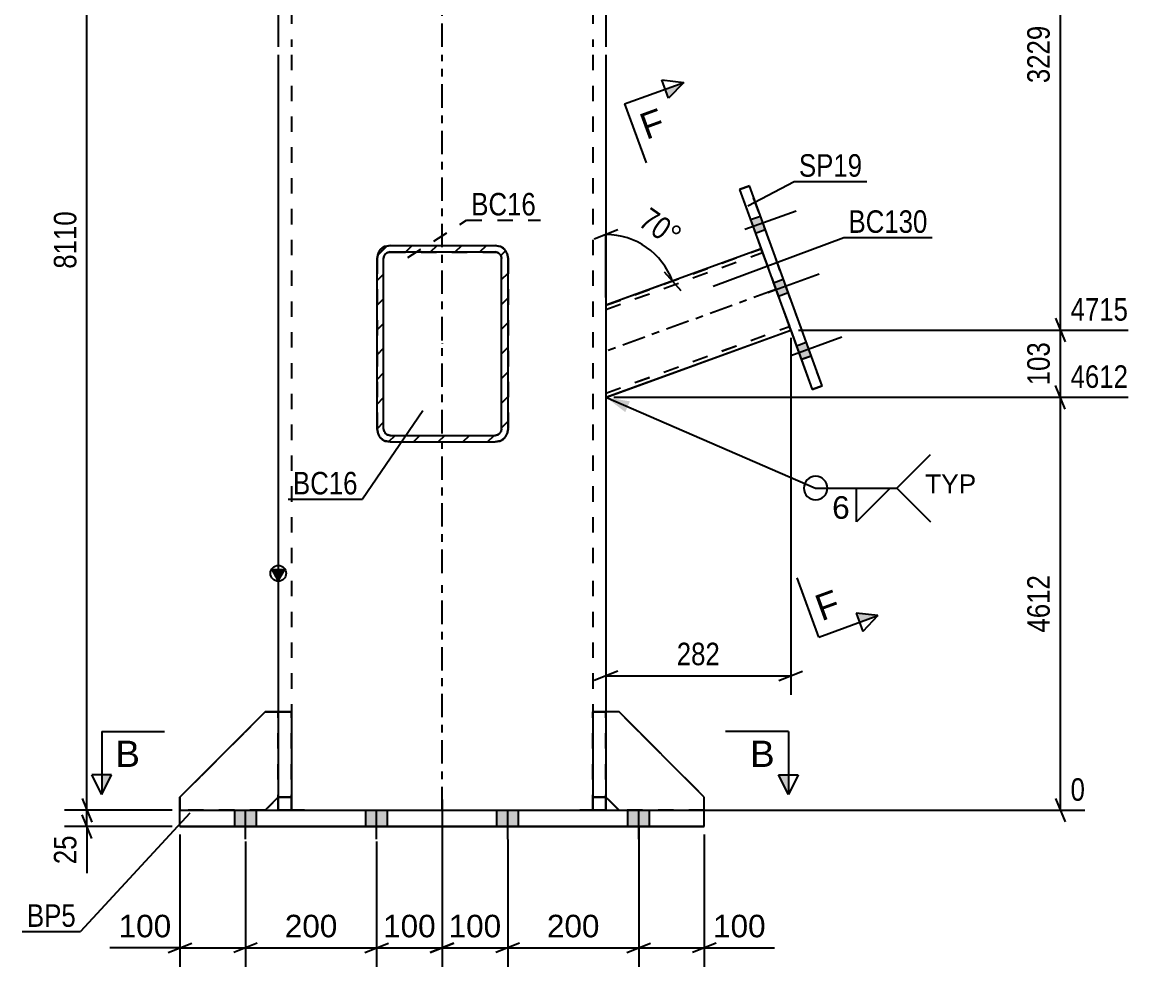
# Model space of a CAD drawing. Header units: millimetres. Extents: x -162 to 432, y -197 to 223.
# Drawn here: x 150.4 to 291.6, y -19.9 to 100.2 of the extents above; entities that cross this region are included whole.
import ezdxf

# ---------------------------------------------------------------- set-up
doc = ezdxf.new("R2010")
doc.units = ezdxf.units.MM
doc.linetypes.add('DXK_LINE_DOT2', pattern=[3.9198, 1.9599, -1.9599])
doc.linetypes.add('DXK_LINE_DOT3', pattern=[5.9187, 2.979, -0.9799, 0.9799, -0.9799])
doc.styles.add('Arial', font='ARIAL.TTF', dxfattribs={"height": 0.2})
doc.styles.add('Arial Narrow', font='ARIALN.TTF', dxfattribs={"height": 0.2})

# ---------------------------------------------------------------- blocks, each defined once
blk = doc.blocks.new('Part-284928118-2615 - 2602')
at = {"linetype": 'Continuous'}
h = blk.add_hatch(dxfattribs=at)
h.set_pattern_fill('', scale=0.7, style=0, pattern_type=0)
h.set_pattern_definition([(45, (195.5214, 48.523), (-1.57154, 1.57154), [])])
h.paths.add_polyline_path([(195.52, 70.19), (195.52, 48.52), (195.65, 47.89), (196.01, 47.34), (196.55, 46.98), (197.19, 46.86), (210.52, 46.86), (211.16, 46.98), (211.7, 47.34), (212.06, 47.89), (212.19, 48.52), (212.19, 70.19), (212.06, 70.83), (211.7, 71.37), (211.16, 71.73), (210.52, 71.86), (197.19, 71.86), (196.55, 71.73), (196.01, 71.37), (195.65, 70.83)])
h.paths.add_polyline_path([(196.6, 70.78), (196.87, 70.96), (197.19, 71.02), (210.52, 71.02), (210.84, 70.96), (211.11, 70.78), (211.29, 70.51), (211.35, 70.19), (211.35, 48.52), (211.29, 48.2), (211.11, 47.93), (210.84, 47.75), (210.52, 47.69), (197.19, 47.69), (196.87, 47.75), (196.6, 47.93), (196.42, 48.2), (196.35, 48.52), (196.35, 70.19), (196.42, 70.51)])
at = {"color": 2, "linetype": 'Continuous'}
for p, q in [((195.65, 70.83), (195.52, 70.19)), ((197.19, 71.86), (196.55, 71.73)), ((197.19, 71.02), (196.87, 70.96)), ((196.87, 70.96), (197.19, 71.02)), ((197.19, 71.86), (210.52, 71.86)), ((197.19, 71.02), (197.19, 71.02)), ((197.19, 71.02), (210.52, 71.02)), ((197.19, 71.02), (210.52, 71.02)), ((211.16, 71.73), (210.52, 71.86)), ((210.52, 71.02), (210.52, 71.02)), ((210.84, 70.96), (210.52, 71.02)), ((210.52, 71.02), (210.84, 70.96)), ((212.19, 70.19), (212.06, 70.83)), ((195.52, 48.52), (195.52, 70.19)), ((196.35, 70.19), (196.42, 70.51)), ((196.35, 48.52), (196.35, 70.19)), ((211.29, 70.51), (211.35, 70.19)), ((211.35, 48.52), (211.35, 70.19)), ((212.19, 48.52), (212.19, 70.19)), ((195.52, 48.52), (195.65, 47.89)), ((196.42, 48.2), (196.35, 48.52)), ((211.35, 48.52), (211.29, 48.2)), ((212.06, 47.89), (212.19, 48.52)), ((197.19, 46.85), (196.55, 46.98)), ((196.55, 46.98), (197.19, 46.86)), ((197.19, 47.69), (196.87, 47.75)), ((197.19, 47.69), (210.52, 47.69)), ((197.19, 46.85), (197.19, 46.86)), ((197.19, 46.86), (210.52, 46.86)), ((197.19, 46.85), (210.52, 46.85)), ((210.84, 47.75), (210.52, 47.69)), ((211.16, 46.98), (210.52, 46.85)), ((210.52, 46.86), (211.16, 46.98)), ((210.52, 46.85), (210.52, 46.86))]:
    blk.add_line(p, q, dxfattribs=at)
at = {"color": 7, "linetype": 'DXK_LINE_DOT2'}
for p, q in [((195.52, 70.19), (195.65, 70.82)), ((196.55, 71.73), (197.19, 71.85)), ((197.19, 71.85), (197.19, 71.86)), ((197.19, 71.85), (210.52, 71.85)), ((210.52, 71.85), (210.52, 71.86)), ((210.52, 71.85), (211.16, 71.73)), ((212.06, 70.82), (212.19, 70.19)), ((195.52, 70.19), (195.52, 48.52)), ((196.42, 70.51), (196.35, 70.19)), ((196.35, 70.19), (196.35, 70.19)), ((196.35, 48.52), (196.35, 70.19)), ((196.42, 70.51), (196.42, 70.51)), ((211.29, 70.51), (211.29, 70.51)), ((211.35, 70.19), (211.29, 70.51)), ((211.35, 70.19), (211.35, 70.19)), ((211.35, 48.52), (211.35, 70.19)), ((212.19, 70.19), (212.19, 48.52)), ((195.65, 47.88), (195.52, 48.52)), ((196.35, 48.52), (196.35, 48.52)), ((196.35, 48.52), (196.42, 48.2)), ((211.29, 48.2), (211.35, 48.52)), ((211.35, 48.52), (211.35, 48.52)), ((212.19, 48.52), (212.06, 47.88)), ((212.19, 48.52), (212.19, 48.52)), ((195.65, 47.88), (195.65, 47.89)), ((196.87, 47.75), (197.19, 47.69)), ((197.19, 47.69), (197.19, 47.69)), ((197.19, 47.69), (210.52, 47.69)), ((210.52, 47.69), (210.84, 47.75)), ((210.52, 47.69), (210.52, 47.69)), ((212.06, 47.88), (212.06, 47.89))]:
    blk.add_line(p, q, dxfattribs=at)
at = {"color": 7, "linetype": 'DXK_LINE_DOT3'}
blk.add_line((203.85, 59.35), (203.85, 59.36), dxfattribs=at)
at = {"color": 7, "linetype": 'DXK_LINE_DOT2'}
for centre, radius, start, end in [((197.19, 70.19), 1.67, 112.5, 157.5), ((210.52, 70.19), 1.67, 22.5, 67.5), ((197.19, 48.52), 0.833, 202.5, 247.5), ((210.52, 48.52), 0.833, 292.5, 337.5)]:
    blk.add_arc(centre, radius, start, end, dxfattribs=at)
at = {"color": 2, "linetype": 'Continuous'}
for centre, radius, start, end in [((197.19, 70.19), 1.67, 112.5, 157.5), ((197.19, 70.19), 0.833, 112.5, 157.5), ((197.19, 70.19), 0.833, 112.5, 157.5), ((210.52, 70.19), 0.833, 22.5, 67.5), ((210.52, 70.19), 0.833, 22.5, 67.5), ((210.52, 70.19), 1.67, 22.5, 67.5), ((197.19, 48.52), 0.833, 202.5, 247.5), ((210.52, 48.52), 0.833, 292.5, 337.5), ((197.19, 48.52), 1.67, 202.5, 247.5), ((197.19, 48.52), 1.67, 202.5, 247.5), ((210.52, 48.52), 1.67, 292.5, 337.5), ((210.52, 48.52), 1.67, 292.5, 337.5)]:
    blk.add_arc(centre, radius, start, end, dxfattribs=at)
blk = doc.blocks.new('Part-284928118-2617 - 2602')
at = {"color": 2, "linetype": 'Continuous'}
for p, q in [((222.96, 12.51), (222.96, 12.51)), ((224.63, 12.51), (222.96, 12.51)), ((222.96, 12.51), (222.96, 0.01)), ((224.63, 12.51), (224.63, 12.51)), ((224.63, 12.51), (224.63, 0.01)), ((224.63, 1.68), (222.96, 1.68)), ((222.96, 0.01), (224.63, 0.01))]:
    blk.add_line(p, q, dxfattribs=at)
at = {"color": 7, "linetype": 'DXK_LINE_DOT2'}
for p, q in [((222.96, 12.51), (224.63, 12.51)), ((222.96, 1.68), (224.63, 1.68)), ((222.96, 1.68), (222.96, 0.01)), ((224.63, 1.68), (224.63, 0.01)), ((224.63, 0.01), (222.96, 0.01)), ((222.96, 0.01), (222.96, 0.01)), ((224.63, 0.01), (224.63, 0.01))]:
    blk.add_line(p, q, dxfattribs=at)
blk = doc.blocks.new('Part-284928118-2702 - 2602')
at = {"color": 7, "linetype": 'DXK_LINE_DOT2'}
for p, q in [((222.96, 0), (222.96, 12.5)), ((224.63, 12.5), (222.96, 12.5)), ((224.63, 12.5), (222.96, 12.5)), ((224.63, 0), (224.63, 12.5)), ((224.63, 1.67), (222.96, 1.67)), ((224.63, 1.67), (222.96, 1.67)), ((222.96, 0), (222.96, 0)), ((222.96, 0), (224.63, 0)), ((224.63, 0), (224.63, 0)), ((222.96, 0), (224.63, 0))]:
    blk.add_line(p, q, dxfattribs=at)
blk = doc.blocks.new('Part-284928118-2661 - 2602')
at = {"linetype": 'Continuous'}
blk.add_hatch(color=2, dxfattribs=at).paths.add_polyline_path([(182.96, 29.24), (182.16, 30.64), (183.76, 30.64)])
at = {"color": 2, "linetype": 'Continuous'}
for p, q in [((182.96, 145.1), (182.96, 97.09)), ((182.96, 145.1), (183.21, 145.1)), ((183.21, 145.1), (183.38, 145.1)), ((184.77, 145.1), (185.02, 145.1)), ((185.02, 145.1), (186.29, 145.1)), ((186.29, 145.1), (221.29, 145.1)), ((221.29, 145.1), (222.57, 145.1)), ((222.81, 145.1), (222.57, 145.1)), ((224.37, 145.1), (224.21, 145.1)), ((224.37, 145.1), (224.63, 145.1)), ((224.63, 145.1), (224.63, 97.09)), ((182.96, 96.09), (182.96, 30.18)), ((224.63, 96.09), (224.63, 30.18)), ((182.96, 29.24), (182.16, 30.64)), ((182.16, 30.64), (183.76, 30.64)), ((183.76, 30.64), (182.96, 29.24)), ((182.96, 29.18), (182.96, 12.51)), ((224.63, 29.18), (224.63, 12.51))]:
    blk.add_line(p, q, dxfattribs=at)
at = {"color": 7, "linetype": 'DXK_LINE_DOT2'}
for p, q in [((183.21, 145.09), (182.96, 145.09)), ((183.94, 145.09), (183.21, 145.09)), ((183.38, 145.1), (183.94, 145.1)), ((183.94, 145.1), (184.77, 145.1)), ((185.02, 145.09), (183.94, 145.09)), ((184.63, 145.1), (184.63, 97.09)), ((184.75, 145.1), (184.63, 145.1)), ((184.63, 145.09), (184.75, 145.09)), ((185.11, 145.1), (184.75, 145.1)), ((184.75, 145.09), (185.11, 145.09)), ((186.29, 145.09), (185.02, 145.09)), ((185.65, 145.1), (185.11, 145.1)), ((185.11, 145.09), (185.65, 145.09)), ((186.29, 145.1), (185.65, 145.1)), ((185.65, 145.09), (186.29, 145.09)), ((186.29, 145.1), (221.29, 145.1)), ((186.29, 145.09), (221.29, 145.09)), ((186.29, 145.09), (221.29, 145.09)), ((221.93, 145.1), (221.29, 145.1)), ((221.29, 145.09), (221.93, 145.09)), ((222.57, 145.09), (221.29, 145.09)), ((222.47, 145.1), (221.93, 145.1)), ((221.93, 145.09), (222.47, 145.09)), ((222.83, 145.1), (222.47, 145.1)), ((222.47, 145.09), (222.83, 145.09)), ((223.65, 145.09), (222.57, 145.09)), ((223.65, 145.1), (222.81, 145.1)), ((222.96, 145.1), (222.83, 145.1)), ((222.83, 145.09), (222.96, 145.09)), ((222.96, 145.1), (222.96, 97.09)), ((224.21, 145.1), (223.65, 145.1)), ((224.37, 145.09), (223.65, 145.09)), ((224.63, 145.09), (224.37, 145.09)), ((184.63, 96.09), (184.63, 30.18)), ((222.96, 96.09), (222.96, 30.18)), ((184.63, 29.18), (184.63, 0)), ((222.96, 29.18), (222.96, 0)), ((182.96, 12.51), (182.96, 0)), ((224.63, 12.51), (224.63, 0)), ((182.96, 0), (182.96, 0.01)), ((183.21, 0.01), (182.96, 0.01)), ((182.96, 0), (183.21, 0)), ((183.94, 0.01), (183.21, 0.01)), ((183.21, 0), (183.94, 0)), ((185.02, 0.01), (183.94, 0.01)), ((183.94, 0), (185.02, 0)), ((184.63, 0), (184.63, 0.01)), ((184.63, 0.01), (184.75, 0.01)), ((184.75, 0), (184.63, 0)), ((184.75, 0.01), (185.11, 0.01)), ((185.11, 0), (184.75, 0)), ((186.29, 0.01), (185.02, 0.01)), ((185.02, 0), (186.29, 0)), ((185.11, 0.01), (185.65, 0.01)), ((185.65, 0), (185.11, 0)), ((185.65, 0.01), (186.29, 0.01)), ((186.29, 0), (185.65, 0)), ((186.29, 0.01), (221.29, 0.01)), ((186.29, 0.01), (221.29, 0.01)), ((186.29, 0), (221.29, 0)), ((186.29, 0), (221.29, 0)), ((221.29, 0.01), (221.93, 0.01)), ((222.57, 0.01), (221.29, 0.01)), ((221.93, 0), (221.29, 0)), ((221.29, 0), (222.57, 0)), ((221.93, 0.01), (222.47, 0.01)), ((222.47, 0), (221.93, 0)), ((222.47, 0.01), (222.83, 0.01)), ((222.83, 0), (222.47, 0)), ((223.65, 0.01), (222.57, 0.01)), ((222.57, 0), (223.65, 0)), ((222.83, 0.01), (222.96, 0.01)), ((222.96, 0), (222.83, 0)), ((222.96, 0), (222.96, 0.01)), ((224.37, 0.01), (223.65, 0.01)), ((223.65, 0), (224.37, 0)), ((224.63, 0.01), (224.37, 0.01)), ((224.37, 0), (224.63, 0)), ((224.63, 0), (224.63, 0.01))]:
    blk.add_line(p, q, dxfattribs=at)
at = {"color": 7, "linetype": 'DXK_LINE_DOT3'}
for p, q in [((203.79, 97.09), (203.79, 145.09)), ((203.79, 30.18), (203.79, 96.09)), ((203.79, 0.01), (203.79, 29.18))]:
    blk.add_line(p, q, dxfattribs=at)
at = {"color": 2, "linetype": 'Continuous'}
blk.add_circle((182.96, 30.14), 1, dxfattribs=at)
blk = doc.blocks.new('Part-284928118-2676 - 2602')
at = {"color": 2, "linetype": 'Continuous'}
for p, q in [((170.46, -2.08), (170.46, 0.01)), ((170.46, 0.01), (237.13, 0.01)), ((237.13, -2.08), (237.13, 0.01)), ((170.46, -2.07), (170.46, -2.08)), ((237.13, -2.07), (170.46, -2.07)), ((170.46, -2.08), (237.13, -2.08)), ((237.13, -2.07), (237.13, -2.08))]:
    blk.add_line(p, q, dxfattribs=at)
at = {"color": 7, "linetype": 'DXK_LINE_DOT2'}
blk.add_line((170.46, 0), (237.13, 0), dxfattribs=at)
blk = doc.blocks.new('Part-284928118-2677 - 2602')
at = {"color": 7, "linetype": 'DXK_LINE_DOT2'}
for p, q in [((182.96, 0), (182.96, 12.5)), ((184.63, 12.5), (182.96, 12.5)), ((182.96, 12.5), (184.63, 12.5)), ((184.63, 0), (184.63, 12.5)), ((182.96, 1.67), (184.63, 1.67)), ((184.63, 1.67), (182.96, 1.67)), ((182.96, 0), (182.96, 0)), ((182.96, 0), (184.63, 0)), ((184.63, 0), (184.63, 0)), ((182.96, 0), (184.63, 0))]:
    blk.add_line(p, q, dxfattribs=at)
blk = doc.blocks.new('Part-284928118-2684 - 2602')
at = {"color": 2, "linetype": 'Continuous'}
for p, q in [((242.86, 79.43), (241.61, 78.97)), ((252.12, 53.98), (242.86, 79.43)), ((241.61, 78.97), (250.87, 53.52)), ((241.61, 78.97), (241.61, 78.97)), ((241.61, 78.97), (241.61, 78.97)), ((241.61, 78.97), (244.36, 71.41)), ((248.12, 61.08), (250.87, 53.52)), ((250.87, 53.52), (252.12, 53.98)), ((252.12, 53.97), (250.87, 53.52)), ((252.12, 53.98), (252.12, 53.97)), ((252.12, 53.97), (252.12, 53.98)), ((250.87, 53.52), (250.87, 53.52))]:
    blk.add_line(p, q, dxfattribs=at)
at = {"color": 7, "linetype": 'DXK_LINE_DOT2'}
for p, q in [((241.61, 78.97), (242.86, 79.42)), ((242.86, 79.42), (242.86, 79.43)), ((252.12, 53.98), (242.86, 79.42)), ((244.36, 71.41), (248.12, 61.08))]:
    blk.add_line(p, q, dxfattribs=at)
blk = doc.blocks.new('Part-284928118-2694 - 2602')
at = {"color": 2, "linetype": 'Continuous'}
for p, q in [((244.36, 71.41), (224.63, 64.23)), ((224.63, 52.53), (248.12, 61.08)), ((224.63, 52.52), (248.12, 61.07))]:
    blk.add_line(p, q, dxfattribs=at)
at = {"color": 7, "linetype": 'DXK_LINE_DOT2'}
for p, q in [((224.63, 64.23), (244.36, 71.41)), ((224.63, 63.7), (244.53, 70.94)), ((224.63, 63.7), (244.53, 70.94)), ((244.36, 71.41), (244.36, 71.41)), ((244.36, 71.41), (244.38, 71.34)), ((244.38, 71.34), (244.36, 71.41)), ((244.38, 71.34), (244.46, 71.14)), ((244.46, 71.14), (244.38, 71.34)), ((244.46, 71.14), (244.57, 70.83)), ((244.53, 70.94), (244.46, 71.14)), ((244.53, 70.94), (247.93, 61.58)), ((244.53, 70.94), (244.53, 70.94)), ((244.54, 70.91), (244.53, 70.94)), ((244.53, 70.94), (244.54, 70.91)), ((244.58, 70.81), (244.54, 70.91)), ((244.54, 70.91), (244.58, 70.8)), ((244.57, 70.83), (247.91, 61.66)), ((244.58, 70.81), (247.9, 61.68)), ((244.58, 70.8), (244.63, 70.65)), ((244.63, 70.65), (247.9, 61.68)), ((224.63, 64.23), (224.63, 52.52)), ((224.63, 53.06), (247.95, 61.55)), ((224.63, 53.06), (247.95, 61.54)), ((247.9, 61.68), (247.93, 61.58)), ((247.93, 61.58), (247.9, 61.68)), ((247.91, 61.66), (248.02, 61.35)), ((247.93, 61.58), (247.95, 61.54)), ((247.95, 61.55), (247.93, 61.58)), ((248.02, 61.35), (247.93, 61.58)), ((247.95, 61.54), (247.95, 61.55)), ((248.02, 61.35), (248.09, 61.15)), ((248.09, 61.15), (248.02, 61.35)), ((248.09, 61.15), (248.12, 61.08)), ((248.12, 61.07), (248.09, 61.15)), ((248.12, 61.07), (248.12, 61.08))]:
    blk.add_line(p, q, dxfattribs=at)
at = {"color": 7, "linetype": 'DXK_LINE_DOT3'}
blk.add_line((246.24, 66.24), (224.63, 58.38), dxfattribs=at)
blk = doc.blocks.new('Part-284928118-2701 - 2602')
at = {"color": 7, "linetype": 'DXK_LINE_DOT2'}
for p, q in [((170.46, 1.67), (181.29, 12.5)), ((181.29, 12.5), (170.46, 1.67)), ((181.29, 12.5), (182.96, 12.5)), ((181.29, 12.5), (181.29, 12.5)), ((182.96, 12.5), (181.29, 12.5)), ((182.96, 12.5), (182.96, 1.67)), ((170.46, 0), (170.46, 1.67)), ((182.96, 1.67), (181.29, 0)), ((181.29, 0), (170.46, 0)), ((170.46, 0), (181.29, 0)), ((181.29, 0), (181.3, 0.01)), ((181.29, 0), (181.29, 0))]:
    blk.add_line(p, q, dxfattribs=at)
at = {"color": 2, "linetype": 'Continuous'}
blk.add_line((181.3, 0.01), (182.96, 1.67), dxfattribs=at)
blk = doc.blocks.new('Part-284928118-2703 - 2602')
at = {"color": 7, "linetype": 'DXK_LINE_DOT2'}
for p, q in [((226.29, 12.5), (224.63, 12.5)), ((224.63, 12.5), (224.63, 1.67)), ((226.29, 12.5), (224.63, 12.5)), ((237.13, 1.67), (226.29, 12.5)), ((226.29, 12.5), (226.29, 12.5)), ((226.29, 12.5), (237.13, 1.67)), ((226.29, 0), (224.63, 1.67)), ((237.13, 0), (237.13, 1.67)), ((226.29, 0), (226.28, 0.01)), ((226.29, 0), (237.13, 0)), ((226.29, 0), (226.29, 0)), ((226.29, 0), (237.13, 0)), ((237.13, 0), (237.13, 0.01))]:
    blk.add_line(p, q, dxfattribs=at)
at = {"color": 2, "linetype": 'Continuous'}
blk.add_line((226.28, 0.01), (224.63, 1.67), dxfattribs=at)
blk = doc.blocks.new('Part-284928118-2704 - 2602')
at = {"color": 2, "linetype": 'Continuous'}
for p, q in [((182.96, 12.51), (182.96, 12.51)), ((184.63, 12.51), (182.96, 12.51)), ((182.96, 12.51), (182.96, 0.01)), ((184.63, 12.51), (184.63, 12.51)), ((184.63, 12.51), (184.63, 0.01)), ((184.63, 1.68), (182.96, 1.68)), ((182.96, 0.01), (184.63, 0.01))]:
    blk.add_line(p, q, dxfattribs=at)
at = {"color": 7, "linetype": 'DXK_LINE_DOT2'}
for p, q in [((182.96, 12.51), (184.63, 12.51)), ((182.96, 1.68), (184.63, 1.68)), ((182.96, 1.68), (182.96, 0.01)), ((184.63, 1.68), (184.63, 0.01)), ((184.63, 0.01), (182.96, 0.01)), ((182.96, 0.01), (182.96, 0.01)), ((184.63, 0.01), (184.63, 0.01))]:
    blk.add_line(p, q, dxfattribs=at)
blk = doc.blocks.new('Part-284928118-2705 - 2602')
at = {"color": 2, "linetype": 'Continuous'}
for p, q in [((181.29, 12.51), (170.46, 1.68)), ((181.29, 12.51), (181.29, 12.51)), ((182.96, 12.51), (181.29, 12.51)), ((170.46, 1.68), (170.46, 1.68)), ((170.46, 1.68), (170.46, 0.01)), ((181.3, 0.01), (182.96, 1.68))]:
    blk.add_line(p, q, dxfattribs=at)
at = {"color": 7, "linetype": 'DXK_LINE_DOT2'}
for p, q in [((170.46, 1.68), (181.29, 12.51)), ((181.29, 12.51), (182.96, 12.51)), ((182.96, 12.51), (182.96, 1.68)), ((182.96, 1.68), (181.29, 0.01)), ((181.29, 0.01), (170.46, 0.01)), ((170.46, 0.01), (181.29, 0.01)), ((170.46, 0.01), (170.46, 0.01)), ((181.29, 0.01), (181.29, 0.01)), ((181.29, 0.01), (181.3, 0.01))]:
    blk.add_line(p, q, dxfattribs=at)
blk = doc.blocks.new('Bolt-284928118-2712 - 2602')
at = {"linetype": 'Continuous'}
for points in [[(177.42, -2.08), (180.17, -2.08), (180.17, 0.01), (177.42, 0.01)], [(177.42, -2.07), (180.17, -2.07), (180.17, 0.01), (177.42, 0.01)], [(177.42, -2.08), (180.17, -2.08), (180.17, 0), (177.42, 0)], [(177.42, -2.08), (180.17, -2.08), (180.17, 0), (177.42, 0)], [(194.08, -2.07), (196.83, -2.07), (196.83, 0.01), (194.08, 0.01)], [(194.08, -2.08), (196.83, -2.08), (196.83, 0), (194.08, 0)], [(210.75, -2.07), (213.5, -2.07), (213.5, 0.01), (210.75, 0.01)], [(210.75, -2.08), (213.5, -2.08), (213.5, 0), (210.75, 0)], [(227.42, -2.08), (230.17, -2.08), (230.17, 0.01), (227.42, 0.01)], [(227.42, -2.07), (230.17, -2.07), (230.17, 0.01), (227.42, 0.01)], [(227.42, -2.08), (230.17, -2.08), (230.17, 0), (227.42, 0)], [(227.42, -2.08), (230.17, -2.08), (230.17, 0), (227.42, 0)]]:
    blk.add_hatch(color=1, dxfattribs=at).paths.add_polyline_path(points)
at = {"color": 1, "linetype": 'Continuous'}
for p, q in [((177.42, -2.08), (177.42, 0.01)), ((177.42, -2.07), (177.42, 0.01)), ((177.42, -2.08), (177.42, 0)), ((177.42, -2.08), (177.42, 0)), ((178.79, -3.66), (178.79, 0.01)), ((178.79, -3.66), (178.79, 0.01)), ((178.79, -3.67), (178.79, 0)), ((178.79, -3.66), (178.79, 0)), ((180.17, -2.08), (180.17, 0.01)), ((180.17, -2.07), (180.17, 0.01)), ((180.17, -2.08), (180.17, 0)), ((180.17, -2.08), (180.17, 0)), ((194.08, -2.07), (194.08, 0.01)), ((194.08, -2.08), (194.08, 0)), ((195.46, -3.66), (195.46, 0.01)), ((195.46, -3.67), (195.46, 0)), ((196.83, -2.07), (196.83, 0.01)), ((196.83, -2.08), (196.83, 0)), ((210.75, -2.07), (210.75, 0.01)), ((210.75, -2.08), (210.75, 0)), ((212.13, -3.66), (212.13, 0.01)), ((212.13, -3.67), (212.13, 0)), ((213.5, -2.07), (213.5, 0.01)), ((213.5, -2.08), (213.5, 0)), ((227.42, -2.08), (227.42, 0.01)), ((227.42, -2.07), (227.42, 0.01)), ((227.42, -2.08), (227.42, 0)), ((227.42, -2.08), (227.42, 0)), ((228.79, -3.66), (228.79, 0.01)), ((228.79, -3.66), (228.79, 0.01)), ((228.79, -3.67), (228.79, 0)), ((228.79, -3.66), (228.79, 0)), ((230.17, -2.08), (230.17, 0.01)), ((230.17, -2.07), (230.17, 0.01)), ((230.17, -2.08), (230.17, 0)), ((230.17, -2.08), (230.17, 0))]:
    blk.add_line(p, q, dxfattribs=at)
blk = doc.blocks.new('Bolt-284928118-2713 - 2602')
at = {"linetype": 'Continuous'}
for points in [[(243, 75.13), (243.63, 73.41), (244.88, 73.86), (244.26, 75.59)], [(243, 75.13), (243.63, 73.41), (244.88, 73.86), (244.26, 75.59)], [(243, 75.13), (243.63, 73.41), (244.88, 73.87), (244.26, 75.59)], [(245.92, 67.1), (246.55, 65.38), (247.8, 65.84), (247.18, 67.56)], [(245.92, 67.11), (246.55, 65.38), (247.8, 65.84), (247.18, 67.56)], [(248.85, 59.08), (249.47, 57.36), (250.73, 57.81), (250.1, 59.54)], [(248.85, 59.08), (249.47, 57.35), (250.73, 57.81), (250.1, 59.53)], [(248.85, 59.08), (249.47, 57.36), (250.73, 57.81), (250.1, 59.53)]]:
    blk.add_hatch(color=1, dxfattribs=at).paths.add_polyline_path(points)
at = {"color": 1, "linetype": 'Continuous'}
for p, q in [((242.3, 73.9), (248.8, 76.27)), ((242.3, 73.9), (248.8, 76.27)), ((242.3, 73.9), (248.8, 76.26)), ((243, 75.13), (244.26, 75.59)), ((243, 75.13), (244.26, 75.59)), ((243, 75.13), (244.26, 75.59)), ((243.63, 73.41), (244.88, 73.87)), ((243.63, 73.41), (244.88, 73.86)), ((243.63, 73.41), (244.88, 73.86)), ((245.22, 65.87), (251.72, 68.24)), ((245.22, 65.87), (251.72, 68.24)), ((245.92, 67.1), (247.18, 67.56)), ((245.92, 67.11), (247.18, 67.56)), ((246.55, 65.38), (247.8, 65.84)), ((246.55, 65.38), (247.8, 65.84)), ((248.14, 57.84), (254.64, 60.21)), ((248.14, 57.85), (254.64, 60.21)), ((248.14, 57.85), (254.64, 60.21)), ((248.85, 59.08), (250.1, 59.54)), ((248.85, 59.08), (250.1, 59.53)), ((248.85, 59.08), (250.1, 59.53)), ((249.47, 57.35), (250.73, 57.81)), ((249.47, 57.36), (250.73, 57.81)), ((249.47, 57.36), (250.73, 57.81))]:
    blk.add_line(p, q, dxfattribs=at)
blk = doc.blocks.new('Part-284928118-2760 - 2602')
at = {"color": 7, "linetype": 'DXK_LINE_DOT2'}
for p, q in [((195.65, 70.82), (195.52, 70.18)), ((197.19, 71.85), (196.55, 71.72)), ((196.87, 70.95), (197.19, 71.01)), ((197.19, 71.85), (210.52, 71.85)), ((197.19, 71.84), (197.19, 71.85)), ((197.19, 71.01), (197.19, 71.01)), ((197.19, 71.01), (210.52, 71.01)), ((210.52, 71.85), (210.52, 71.84)), ((211.16, 71.72), (210.52, 71.85)), ((210.52, 71.01), (210.52, 71.01)), ((210.52, 71.01), (210.84, 70.95)), ((212.19, 70.18), (212.06, 70.82)), ((195.52, 70.18), (195.52, 48.51)), ((196.35, 70.18), (196.42, 70.5)), ((196.35, 70.18), (196.35, 70.18)), ((196.35, 48.51), (196.35, 70.18)), ((196.42, 70.5), (196.42, 70.5)), ((211.29, 70.5), (211.29, 70.5)), ((211.29, 70.5), (211.35, 70.18)), ((211.35, 70.18), (211.35, 70.18)), ((211.35, 48.51), (211.35, 70.18)), ((212.19, 70.18), (212.19, 48.51)), ((195.52, 48.51), (195.65, 47.87)), ((196.35, 48.51), (196.35, 48.51)), ((196.42, 48.19), (196.35, 48.51)), ((211.35, 48.51), (211.29, 48.19)), ((211.35, 48.51), (211.35, 48.51)), ((212.06, 47.87), (212.19, 48.51)), ((195.65, 47.87), (195.65, 47.87)), ((196.55, 46.97), (197.19, 46.85)), ((197.19, 47.68), (196.87, 47.74)), ((197.19, 47.68), (197.19, 47.68)), ((197.19, 47.68), (210.52, 47.68)), ((197.19, 46.85), (210.52, 46.85)), ((197.19, 46.84), (197.19, 46.85)), ((210.84, 47.74), (210.52, 47.68)), ((210.52, 47.68), (210.52, 47.68)), ((210.52, 46.85), (211.16, 46.97)), ((210.52, 46.84), (210.52, 46.85)), ((212.06, 47.87), (212.06, 47.87))]:
    blk.add_line(p, q, dxfattribs=at)
at = {"color": 7, "linetype": 'DXK_LINE_DOT3'}
blk.add_line((203.85, 59.34), (203.85, 59.35), dxfattribs=at)
at = {"color": 7, "linetype": 'DXK_LINE_DOT2'}
for centre, radius, start, end in [((197.19, 70.18), 1.67, 112.5, 157.5), ((197.19, 70.18), 0.833, 112.5, 157.5), ((210.52, 70.18), 0.833, 22.5, 67.5), ((210.52, 70.18), 1.67, 22.5, 67.5), ((197.19, 48.51), 0.833, 202.5, 247.5), ((210.52, 48.51), 0.833, 292.5, 337.5), ((197.19, 48.51), 1.67, 202.5, 247.5), ((210.52, 48.51), 1.67, 292.5, 337.5)]:
    blk.add_arc(centre, radius, start, end, dxfattribs=at)
blk = doc.blocks.new('Part-284928118-2761 - 2602')
at = {"color": 2, "linetype": 'Continuous'}
for p, q in [((226.29, 12.51), (224.63, 12.51)), ((237.13, 1.68), (226.29, 12.51)), ((226.29, 12.51), (226.29, 12.51)), ((226.29, 0.01), (224.63, 1.68)), ((237.13, 0.01), (237.13, 1.68))]:
    blk.add_line(p, q, dxfattribs=at)
at = {"color": 7, "linetype": 'DXK_LINE_DOT2'}
for p, q in [((224.63, 12.51), (224.63, 1.68)), ((226.29, 12.51), (224.63, 12.51)), ((226.29, 12.51), (237.13, 1.68)), ((226.29, 0.01), (224.63, 1.68)), ((226.29, 0.01), (226.29, 0.01)), ((226.29, 0.01), (237.13, 0.01)), ((226.29, 0.01), (226.29, 0.01)), ((237.13, 0.01), (226.29, 0.01)), ((237.13, 0.01), (237.13, 0.01)), ((237.13, 0.01), (237.13, 0.01)), ((237.13, 0.01), (237.13, 0.01))]:
    blk.add_line(p, q, dxfattribs=at)
blk = doc.blocks.new('StraightDimension-284928118-2856 - 2602')
at = {"color": 7, "linetype": 'Continuous'}
for p, q in [((228.79, -2.04), (228.79, -19.91)), ((212.13, -3.7), (212.13, -19.91)), ((213.63, -16.91), (210.63, -18.11)), ((227.29, -18.11), (230.29, -16.91)), ((212.13, -17.51), (228.79, -17.51))]:
    blk.add_line(p, q, dxfattribs=at)
at = {"color": 0}
blk.add_wipeout([(224.39, -16.76), (224.39, -12.56), (216.52, -12.56), (216.52, -16.76)], dxfattribs=at)
at = {"color": 3, "style": 'Arial'}
blk.add_text('200', height=2.865, dxfattribs=at).set_placement((217.12, -16.16))
blk = doc.blocks.new('StraightDimension-284928118-2868 - 2602')
at = {"color": 7, "linetype": 'Continuous'}
for p, q in [((178.79, -3.98), (178.79, -19.91)), ((195.46, -3.98), (195.46, -19.91)), ((180.29, -16.91), (177.29, -18.11)), ((193.96, -18.11), (196.96, -16.91)), ((178.79, -17.51), (195.46, -17.51))]:
    blk.add_line(p, q, dxfattribs=at)
at = {"color": 0}
blk.add_wipeout([(191.06, -16.76), (191.06, -12.56), (183.19, -12.56), (183.19, -16.76)], dxfattribs=at)
at = {"color": 3, "style": 'Arial'}
blk.add_text('200', height=2.865, dxfattribs=at).set_placement((183.79, -16.16))
blk = doc.blocks.new('StraightDimension-284928118-2837 - 2602')
at = {"color": 7, "linetype": 'Continuous'}
for p, q in [((159.23, 143.59), (158.03, 146.59)), ((181.96, 145.09), (155.78, 145.09)), ((158.63, 0), (158.63, 145.09)), ((158.03, 1.5), (159.23, -1.5)), ((169.46, 0), (155.78, 0))]:
    blk.add_line(p, q, dxfattribs=at)
at = {"color": 0}
blk.add_wipeout([(157.88, 76.8), (153.68, 76.8), (153.68, 68.29), (157.88, 68.29)], dxfattribs=at)
at = {"color": 3, "style": 'Arial Narrow'}
blk.add_text('8110', height=2.863, rotation=90.0002, dxfattribs=at).set_placement((157.28, 68.89))
blk = doc.blocks.new('StraightDimension-284928118-2864 - 2602')
at = {"color": 7, "linetype": 'Continuous'}
for p, q in [((203.79, 1.39), (203.79, -19.91)), ((195.46, -3.98), (195.46, -19.91)), ((193.96, -18.11), (196.96, -16.91)), ((205.29, -16.91), (202.29, -18.11)), ((195.46, -17.51), (203.79, -17.51))]:
    blk.add_line(p, q, dxfattribs=at)
at = {"color": 0}
blk.add_wipeout([(203.56, -16.76), (203.56, -12.56), (195.69, -12.56), (195.69, -16.76)], dxfattribs=at)
at = {"color": 3, "style": 'Arial'}
blk.add_text('100', height=2.865, dxfattribs=at).set_placement((196.29, -16.16))
blk = doc.blocks.new('StraightDimension-284928118-2873 - 2602')
at = {"color": 7, "linetype": 'Continuous'}
for p, q in [((283.01, 51.03), (281.81, 54.03)), ((225.63, 52.53), (291.02, 52.53)), ((282.41, 0.01), (282.41, 52.53)), ((281.81, 1.51), (283.01, -1.49)), ((225.63, 0.01), (285.54, 0.01))]:
    blk.add_line(p, q, dxfattribs=at)
at = {"color": 0}
blk.add_wipeout([(281.66, 30.52), (277.46, 30.52), (277.46, 22.01), (281.66, 22.01)], dxfattribs=at)
at = {"color": 3, "style": 'Arial Narrow'}
blk.add_text('4612', height=2.863, rotation=90.0002, dxfattribs=at).set_placement((281.06, 22.61))
at = {"color": 0, "linetype": 'Continuous'}
for points in [[(291.62, 53.13), (291.62, 57.33), (283.11, 57.33), (283.11, 53.13)], [(286.14, 0.61), (286.14, 4.81), (283.11, 4.81), (283.11, 0.61)]]:
    blk.add_wipeout(points, dxfattribs=at)
at = {"color": 3, "linetype": 'Continuous', "style": 'Arial Narrow'}
for s, height, p in [('4612', 2.863, (283.71, 53.73)), ('0', 2.86, (283.71, 1.21))]:
    blk.add_text(s, height=height, dxfattribs=at).set_placement(p)
blk = doc.blocks.new('StraightDimension-284928118-2850 - 2602')
at = {"color": 7, "linetype": 'Continuous'}
for p, q in [((228.79, -2.04), (228.79, -19.91)), ((237.13, -3.07), (237.13, -19.91)), ((227.29, -18.11), (230.29, -16.91)), ((238.63, -16.91), (235.63, -18.11)), ((228.79, -17.51), (237.13, -17.51)), ((237.13, -17.51), (246.05, -17.51)), ((237.13, -17.51), (246.05, -17.51))]:
    blk.add_line(p, q, dxfattribs=at)
at = {"color": 0}
blk.add_wipeout([(245.52, -16.76), (245.52, -12.56), (237.65, -12.56), (237.65, -16.76)], dxfattribs=at)
at = {"color": 3, "style": 'Arial'}
blk.add_text('100', height=2.865, dxfattribs=at).set_placement((238.25, -16.16))
blk = doc.blocks.new('AngleDimension-284928118-2827 - 2602')
at = {"color": 7, "linetype": 'Continuous'}
for p, q in [((226.13, 73.83), (223.13, 72.63)), ((224.63, 65.23), (224.63, 73.23)), ((224.63, 73.23), (224.63, 64.23)), ((232.01, 68.51), (234.16, 66.1)), ((233.08, 67.3), (224.63, 64.23))]:
    blk.add_line(p, q, dxfattribs=at)
blk.add_arc((224.63, 64.23), 9, 20, 90, dxfattribs=at)
at = {"color": 0}
blk.add_wipeout([(233.05, 70.63), (235.46, 74.07), (230.17, 77.78), (227.76, 74.34)], dxfattribs=at)
at = {"color": 3, "style": 'Arial Narrow'}
blk.add_text('70°', height=2.863, rotation=-35.002, dxfattribs=at).set_placement((228.6, 74.48))
blk = doc.blocks.new('StraightDimension-284928118-2831 - 2602')
at = {"color": 7, "linetype": 'Continuous'}
for p, q in [((158.03, 1.5), (159.23, -1.5)), ((169.46, 0), (155.78, 0)), ((158.63, -2.08), (158.63, 0)), ((159.23, -3.58), (158.03, -0.58)), ((169.46, -2.08), (155.78, -2.08)), ((158.63, -2.08), (158.63, -7.99)), ((158.63, -2.08), (158.63, -7.99))]:
    blk.add_line(p, q, dxfattribs=at)
at = {"color": 0}
blk.add_wipeout([(157.88, -2.61), (153.68, -2.61), (153.68, -7.46), (157.88, -7.46)], dxfattribs=at)
at = {"color": 3, "style": 'Arial Narrow'}
blk.add_text('25', height=2.863, rotation=90.0002, dxfattribs=at).set_placement((157.28, -6.86))
blk = doc.blocks.new('StraightDimension-284928118-2860 - 2602')
at = {"color": 7, "linetype": 'Continuous'}
for p, q in [((203.79, 1.39), (203.79, -19.91)), ((212.13, -3.7), (212.13, -19.91)), ((202.29, -18.11), (205.29, -16.91)), ((213.63, -16.91), (210.63, -18.11)), ((203.79, -17.51), (212.13, -17.51))]:
    blk.add_line(p, q, dxfattribs=at)
at = {"color": 0}
blk.add_wipeout([(211.89, -16.76), (211.89, -12.56), (204.02, -12.56), (204.02, -16.76)], dxfattribs=at)
at = {"color": 3, "style": 'Arial'}
blk.add_text('100', height=2.865, dxfattribs=at).set_placement((204.62, -16.16))
blk = doc.blocks.new('StraightDimension-284928118-2869 - 2602')
at = {"color": 7, "linetype": 'Continuous'}
for p, q in [((170.46, -3.07), (170.46, -19.91)), ((178.79, -3.98), (178.79, -19.91)), ((168.96, -18.11), (171.96, -16.91)), ((180.29, -16.91), (177.29, -18.11)), ((170.46, -17.51), (161.54, -17.51)), ((170.46, -17.51), (161.54, -17.51)), ((170.46, -17.51), (178.79, -17.51))]:
    blk.add_line(p, q, dxfattribs=at)
at = {"color": 0}
blk.add_wipeout([(169.93, -16.76), (169.93, -12.56), (162.06, -12.56), (162.06, -16.76)], dxfattribs=at)
at = {"color": 3, "style": 'Arial'}
blk.add_text('100', height=2.865, dxfattribs=at).set_placement((162.66, -16.16))
blk = doc.blocks.new('StraightDimension-284928118-2879 - 2602')
at = {"color": 7, "linetype": 'Continuous'}
for p, q in [((281.81, 62.58), (283.01, 59.58)), ((249.12, 61.08), (291.02, 61.08)), ((282.41, 52.53), (282.41, 61.08)), ((283.01, 51.03), (281.81, 54.03)), ((225.63, 52.53), (291.02, 52.53))]:
    blk.add_line(p, q, dxfattribs=at)
at = {"color": 0, "linetype": 'Continuous'}
blk.add_wipeout([(291.62, 61.68), (291.62, 65.88), (283.11, 65.88), (283.11, 61.68)], dxfattribs=at)
at = {"color": 0}
blk.add_wipeout([(281.66, 60.14), (277.46, 60.14), (277.46, 53.46), (281.66, 53.46)], dxfattribs=at)
at = {"color": 3, "linetype": 'Continuous', "style": 'Arial Narrow'}
blk.add_text('4715', height=2.863, dxfattribs=at).set_placement((283.71, 62.28))
at = {"color": 3, "style": 'Arial Narrow'}
blk.add_text('103', height=2.863, rotation=90.0002, dxfattribs=at).set_placement((281.06, 54.06))
blk = doc.blocks.new('StraightDimension-284928118-2887 - 2602')
at = {"color": 7, "linetype": 'Continuous'}
for p, q in [((283.01, 129.72), (281.81, 132.72)), ((225.63, 131.22), (291.02, 131.22)), ((282.41, 61.08), (282.41, 131.22)), ((281.81, 62.58), (283.01, 59.58)), ((249.12, 61.08), (291.02, 61.08))]:
    blk.add_line(p, q, dxfattribs=at)
at = {"color": 0}
blk.add_wipeout([(281.66, 100.41), (277.46, 100.41), (277.46, 91.89), (281.66, 91.89)], dxfattribs=at)
at = {"color": 3, "style": 'Arial Narrow'}
blk.add_text('3229', height=2.863, rotation=90.0002, dxfattribs=at).set_placement((281.06, 92.49))
at = {"color": 0, "linetype": 'Continuous'}
blk.add_wipeout([(291.62, 131.82), (291.62, 136.02), (283.11, 136.02), (283.11, 131.82)], dxfattribs=at)
at = {"color": 3, "linetype": 'Continuous', "style": 'Arial Narrow'}
blk.add_text('7943', height=2.863, dxfattribs=at).set_placement((283.71, 132.42))
blk = doc.blocks.new('StraightDimension-284928118-2904 - 2602')
at = {"color": 7, "linetype": 'Continuous'}
for p, q in [((248.12, 60.08), (248.12, 14.7)), ((224.63, 51.53), (224.63, 14.7)), ((226.13, 17.7), (223.13, 16.5)), ((224.63, 17.1), (248.12, 17.1)), ((246.62, 16.5), (249.62, 17.7))]:
    blk.add_line(p, q, dxfattribs=at)
at = {"color": 0}
blk.add_wipeout([(239.71, 17.85), (239.71, 22.05), (233.03, 22.05), (233.03, 17.85)], dxfattribs=at)
at = {"color": 3, "style": 'Arial Narrow'}
blk.add_text('282', height=2.863, dxfattribs=at).set_placement((233.63, 18.45))
blk = doc.blocks.new('Mark-284928118-2611 - 2602')
at = {"color": 0}
blk.add_wipeout([(193.05, 40.18), (193.05, 43.18), (184.83, 43.18), (184.83, 40.18)], dxfattribs=at)
blk.add_wipeout([(193.05, 40.18), (193.05, 43.18), (184.83, 43.18), (184.83, 40.18)], dxfattribs=at)
at = {"color": 30, "linetype": 'Continuous'}
for p in [(201.33, 50.8), (184.23, 39.58)]:
    blk.add_line(p, (193.65, 39.58), dxfattribs=at)
at = {"color": 3, "style": 'Arial Narrow'}
blk.add_text('BC16', height=2.863, dxfattribs=at).set_placement((184.83, 40.18))
blk = doc.blocks.new('Mark-284928118-2680 - 2602')
at = {"color": 0}
blk.add_wipeout([(257.21, 80.59), (257.21, 83.59), (249.17, 83.59), (249.17, 80.59)], dxfattribs=at)
blk.add_wipeout([(257.21, 80.59), (257.21, 83.59), (249.17, 83.59), (249.17, 80.59)], dxfattribs=at)
at = {"color": 30, "linetype": 'Continuous'}
for p, q in [((242.66, 76.89), (248.57, 79.99)), ((248.57, 79.99), (257.81, 79.99))]:
    blk.add_line(p, q, dxfattribs=at)
at = {"color": 3, "style": 'Arial Narrow'}
blk.add_text('SP19', height=2.863, dxfattribs=at).set_placement((249.17, 80.59))
blk = doc.blocks.new('Mark-284928118-2672 - 2602')
at = {"color": 0}
blk.add_wipeout([(157.21, -14.83), (157.21, -11.83), (151, -11.83), (151, -14.83)], dxfattribs=at)
blk.add_wipeout([(157.21, -14.83), (157.21, -11.83), (151, -11.83), (151, -14.83)], dxfattribs=at)
at = {"color": 30, "linetype": 'Continuous'}
for p in [(171.71, -0.36), (150.4, -15.43)]:
    blk.add_line(p, (157.81, -15.43), dxfattribs=at)
at = {"color": 3, "style": 'Arial Narrow'}
blk.add_text('BP5', height=2.863, dxfattribs=at).set_placement((151, -14.83))
blk = doc.blocks.new('SectionMark-284928118-2939 - 2602')
at = {"linetype": 'Continuous'}
for points in [[(232.6, 90.56), (232.17, 91.73), (234.52, 92.59)], [(256.85, 23.91), (256.43, 25.08), (259.2, 24.76)]]:
    blk.add_hatch(color=6, dxfattribs=at).paths.add_polyline_path(points)
at = {"color": 6, "linetype": 'Continuous'}
for p, q in [((232.6, 90.56), (231.74, 92.91)), ((231.74, 92.91), (234.52, 92.59)), ((234.52, 92.59), (232.6, 90.56)), ((259.2, 24.76), (256.43, 25.08)), ((256.43, 25.08), (257.28, 22.74)), ((259.2, 24.76), (257.28, 22.74))]:
    blk.add_line(p, q, dxfattribs=at)
at = {"color": 0, "linetype": 'Continuous'}
for points in [[(232.42, 86.24), (231.22, 89.53), (228.54, 88.55), (229.74, 85.26)], [(254.71, 24.99), (253.51, 28.28), (250.83, 27.3), (252.03, 24.02)]]:
    blk.add_wipeout(points, dxfattribs=at)
at = {"color": 6, "linetype": 'Continuous'}
for p, q in [((227, 89.85), (234.52, 92.59)), ((227, 89.85), (229.74, 82.34)), ((251.69, 22.03), (248.95, 29.55)), ((251.69, 22.03), (259.2, 24.76))]:
    blk.add_line(p, q, dxfattribs=at)
at = {"color": 3, "linetype": 'Continuous', "style": 'Arial'}
for p in [(229.74, 85.26), (252.03, 24.02)]:
    blk.add_text('F', height=3.34, rotation=19.9962, dxfattribs=at).set_placement(p)
blk = doc.blocks.new('Mark-284928118-2690 - 2602')
at = {"color": 0}
blk.add_wipeout([(265.52, 73.45), (265.52, 76.45), (255.47, 76.45), (255.47, 73.45)], dxfattribs=at)
blk.add_wipeout([(265.52, 73.45), (265.52, 76.45), (255.47, 76.45), (255.47, 73.45)], dxfattribs=at)
at = {"color": 30, "linetype": 'Continuous'}
for p, q in [((238.28, 66.68), (254.87, 72.85)), ((254.87, 72.85), (266.12, 72.85))]:
    blk.add_line(p, q, dxfattribs=at)
at = {"color": 3, "style": 'Arial Narrow'}
blk.add_text('BC130', height=2.863, dxfattribs=at).set_placement((255.47, 73.45))
blk = doc.blocks.new('WeldMark-284928118-2945 - 2602')
at = {"linetype": 'Continuous'}
blk.add_hatch(color=30, dxfattribs=at).paths.add_polyline_path([(227.08, 50.65), (224.63, 52.53), (227.68, 52.02)])
at = {"color": 30, "linetype": 'Continuous'}
blk.add_line((224.63, 52.53), (251.29, 40.98), dxfattribs=at)
at = {"color": 3, "linetype": 'Continuous'}
for q in [(265.9, 45.26), (265.9, 36.69)]:
    blk.add_line((261.62, 40.98), q, dxfattribs=at)
blk.add_arc((251.29, 40.98), 1.5, 90, 270, dxfattribs=at)
at = {"color": 0}
blk.add_wipeout([(255.82, 36.88), (255.82, 40.28), (253.19, 40.28), (253.19, 36.88)], dxfattribs=at)
at = {"color": 30, "linetype": 'Continuous'}
blk.add_line((251.29, 40.98), (261.62, 40.98), dxfattribs=at)
at = {"color": 3, "linetype": 'Continuous'}
for p, q in [((256.48, 40.98), (260.76, 40.98)), ((260.76, 40.98), (256.48, 36.69)), ((256.48, 36.69), (256.48, 40.98))]:
    blk.add_line(p, q, dxfattribs=at)
blk.add_arc((251.29, 40.98), 1.5, 270, 90, dxfattribs=at)
at = {"color": 3, "style": 'Arial'}
blk.add_text('6', height=2.87, dxfattribs=at).set_placement((253.39, 37.08))
at = {"color": 0, "linetype": 'Continuous'}
blk.add_wipeout([(271.7, 40.33), (271.7, 42.83), (265.22, 42.83), (265.22, 40.33)], dxfattribs=at)
blk.add_wipeout([(271.7, 40.33), (271.7, 42.83), (265.22, 42.83), (265.22, 40.33)], dxfattribs=at)
at = {"color": 3, "linetype": 'Continuous', "style": 'Arial'}
blk.add_text('TYP', height=2.388, dxfattribs=at).set_placement((265.22, 40.33))
blk = doc.blocks.new('Mark-284928118-2756 - 2602')
at = {"color": 0}
blk.add_wipeout([(215.72, 75.66), (215.72, 78.66), (207.5, 78.66), (207.5, 75.66)], dxfattribs=at)
blk.add_wipeout([(215.72, 75.66), (215.72, 78.66), (207.5, 78.66), (207.5, 75.66)], dxfattribs=at)
at = {"color": 30, "linetype": 'DXK_LINE_DOT2'}
for p, q in [((199.42, 70.31), (206.9, 75.06)), ((206.9, 75.06), (216.32, 75.06))]:
    blk.add_line(p, q, dxfattribs=at)
at = {"color": 3, "style": 'Arial Narrow'}
blk.add_text('BC16', height=2.863, dxfattribs=at).set_placement((207.5, 75.66))
blk = doc.blocks.new('SectionMark-284928118-2941 - 2602')
at = {"linetype": 'Continuous'}
for points in [[(160.5, 4.51), (161.75, 4.51), (160.5, 2.01)], [(246.57, 4.51), (247.82, 4.51), (247.82, 2.01)]]:
    blk.add_hatch(color=6, dxfattribs=at).paths.add_polyline_path(points)
at = {"color": 6, "linetype": 'Continuous'}
for p, q in [((160.5, 10.01), (168.5, 10.01)), ((160.5, 10.01), (160.5, 2.01)), ((247.82, 10.01), (239.82, 10.01)), ((247.82, 10.01), (247.82, 2.01)), ((160.5, 2.01), (159.25, 4.51)), ((161.75, 4.51), (159.25, 4.51)), ((160.5, 2.01), (161.75, 4.51)), ((246.57, 4.51), (249.07, 4.51)), ((247.82, 2.01), (246.57, 4.51)), ((249.07, 4.51), (247.82, 2.01))]:
    blk.add_line(p, q, dxfattribs=at)
at = {"color": 0, "linetype": 'Continuous'}
for points in [[(165.36, 5.51), (165.36, 9.01), (162.25, 9.01), (162.25, 5.51)], [(246.07, 5.51), (246.07, 9.01), (242.96, 9.01), (242.96, 5.51)]]:
    blk.add_wipeout(points, dxfattribs=at)
at = {"color": 3, "linetype": 'Continuous', "style": 'Arial'}
for p in [(162.25, 5.51), (242.96, 5.51)]:
    blk.add_text('B', height=3.34, dxfattribs=at).set_placement(p)

msp = doc.modelspace()

# ---------------------------------------------------------------- block references
for name in ['Part-284928118-2661 - 2602', 'Part-284928118-2684 - 2602', 'Bolt-284928118-2713 - 2602', 'Part-284928118-2615 - 2602', 'Part-284928118-2760 - 2602', 'Part-284928118-2694 - 2602', 'Part-284928118-2705 - 2602', 'Part-284928118-2701 - 2602', 'Part-284928118-2704 - 2602', 'Part-284928118-2677 - 2602', 'Part-284928118-2617 - 2602', 'Part-284928118-2702 - 2602', 'Part-284928118-2761 - 2602', 'Part-284928118-2703 - 2602', 'Part-284928118-2676 - 2602', 'Bolt-284928118-2712 - 2602']:
    msp.add_blockref(name, (0, 0))

# ---------------------------------------------------------------- next in the draw order: block references
for name in ['StraightDimension-284928118-2837 - 2602', 'Mark-284928118-2756 - 2602', 'AngleDimension-284928118-2827 - 2602', 'Mark-284928118-2611 - 2602', 'StraightDimension-284928118-2856 - 2602', 'StraightDimension-284928118-2868 - 2602']:
    msp.add_blockref(name, (0, 0))

# ---------------------------------------------------------------- next in the draw order: block references
for name in ['StraightDimension-284928118-2873 - 2602', 'StraightDimension-284928118-2831 - 2602', 'StraightDimension-284928118-2864 - 2602']:
    msp.add_blockref(name, (0, 0))

# ---------------------------------------------------------------- next in the draw order: block references
for name in ['StraightDimension-284928118-2879 - 2602', 'StraightDimension-284928118-2860 - 2602', 'StraightDimension-284928118-2850 - 2602', 'StraightDimension-284928118-2869 - 2602']:
    msp.add_blockref(name, (0, 0))

# ---------------------------------------------------------------- next in the draw order: block references
for name in ['StraightDimension-284928118-2887 - 2602', 'SectionMark-284928118-2941 - 2602', 'Mark-284928118-2672 - 2602']:
    msp.add_blockref(name, (0, 0))

# ---------------------------------------------------------------- next in the draw order: block references
for name in ['Mark-284928118-2680 - 2602', 'StraightDimension-284928118-2904 - 2602']:
    msp.add_blockref(name, (0, 0))

# ---------------------------------------------------------------- next in the draw order: block references
msp.add_blockref('SectionMark-284928118-2939 - 2602', (0, 0))

# ---------------------------------------------------------------- next in the draw order: block references
for name in ['Mark-284928118-2690 - 2602', 'WeldMark-284928118-2945 - 2602']:
    msp.add_blockref(name, (0, 0))

doc.saveas('drawing.dxf')
